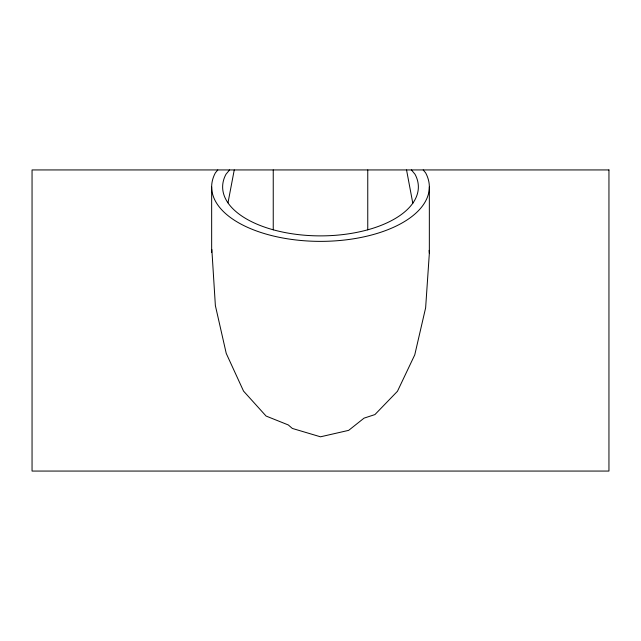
<?xml version="1.0" encoding="UTF-8"?>
<svg xmlns="http://www.w3.org/2000/svg" width="641" height="641" viewBox="0 0 641 641"><rect width="100%" height="100%" fill="white"/><g stroke="black" fill="none" stroke-linecap="round" stroke-linejoin="round"><path stroke-width="0.96" d="M429.342 186.948L429.342 253.323L425.632 307.808L414.759 354.858L397.46 391.274L374.921 414.583L364.048 418.14L348.672 430.359L320.5 436.809L292.328 428.436L288.298 424.951L266.079 416.049L243.54 391.098L226.241 353.415L215.368 305.565L211.842 249.445M227.996 202.812L234.253 169.937M217.796 169.937L215.368 172.862A108.842 54.421 0 0 0 320.5 241.369A108.842 54.421 0 0 0 425.632 172.862L423.204 169.937M229.574 169.937L225.969 174.288A97.865 48.932 0 0 0 320.5 235.88A97.865 48.932 0 0 0 415.031 174.288L411.426 169.937M406.546 169.937L412.82 203.333M429.15 250.359L429.342 253.323M367.758 169.937L367.758 229.847M273.242 169.937L273.242 229.847M211.658 186.948L211.658 252.434M608.95 169.937L32.05 169.937L32.05 471.063L608.95 471.063L608.95 169.937"/></g></svg>
